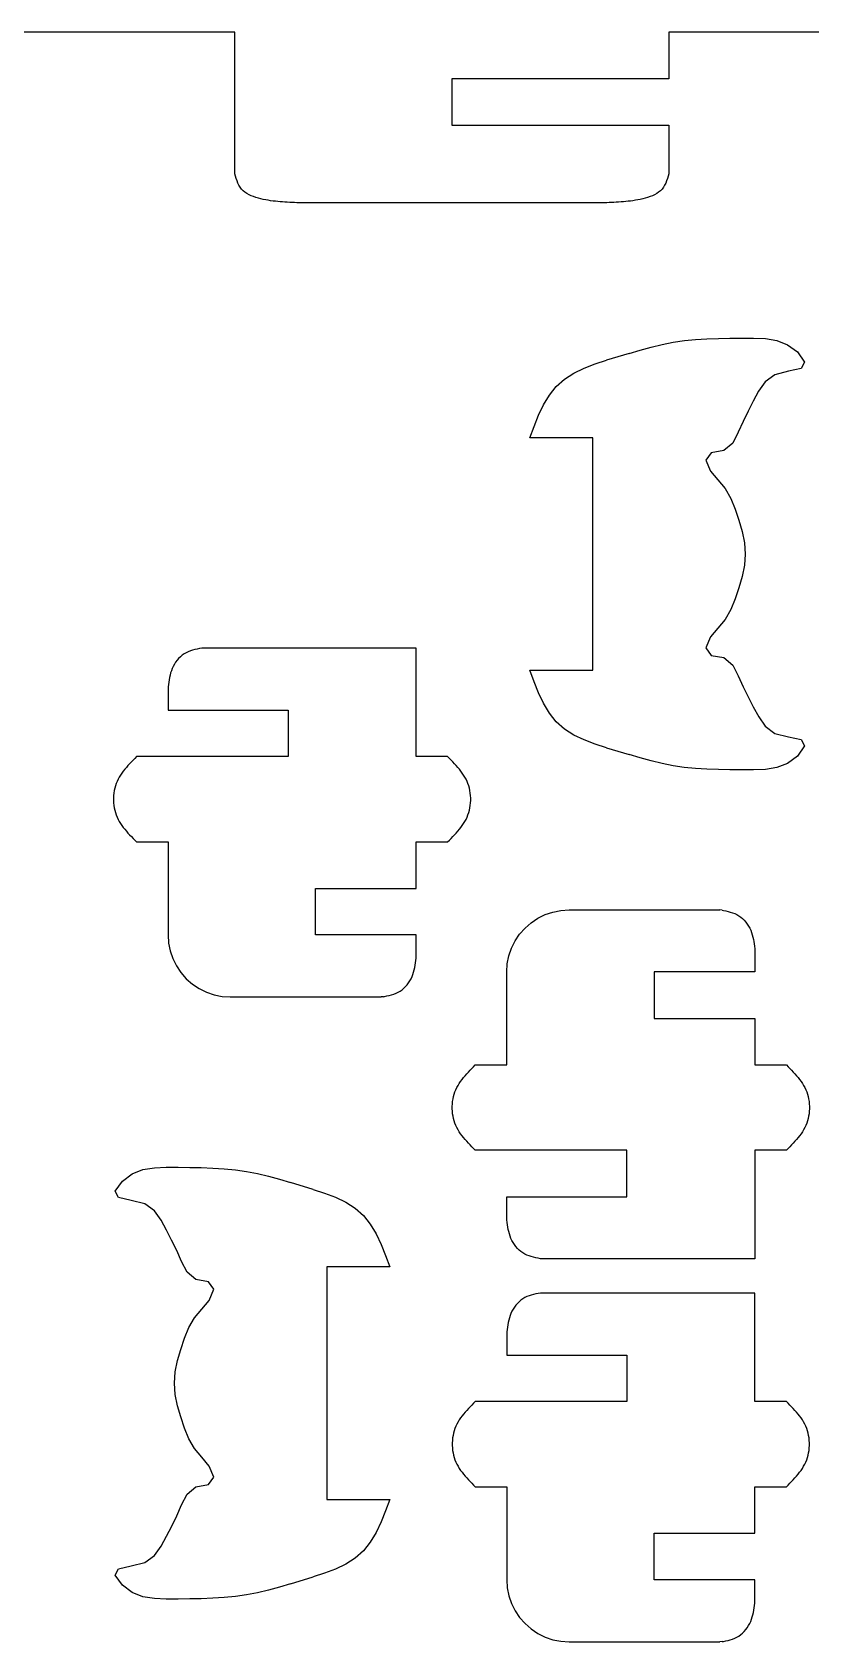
# Model space of a CAD drawing. Extents: x -3475 to 3475, y -2114 to 2114.
# Drawn here: x -2194 to -1711, y -1836 to -838 of the extents above; entities that cross this region are included whole.
import ezdxf

# ---------------------------------------------------------------- set-up
doc = ezdxf.new("R2010")
doc.units = 0
doc.header["$MEASUREMENT"] = 0
doc.layers.get('0').update_dxf_attribs({"linetype": 'CONTINUOUS'})

msp = doc.modelspace()

# ---------------------------------------------------------------- linework, layer by layer
for p, q in [((-2068.42, -837.77), (-2409.78, -837.77)), ((-2068.42, -925.53), (-2068.42, -837.77)), ((-1799.18, -837.77), (-1799.18, -866.62)), ((-1457.82, -837.77), (-1799.18, -837.77)), ((-1933.8, -866.62), (-1933.8, -895.47)), ((-1799.18, -866.62), (-1933.8, -866.62)), ((-1933.8, -895.47), (-1799.18, -895.47)), ((-1799.18, -895.47), (-1799.18, -925.53)), ((-2067.97, -927.03), (-2068.42, -925.53)), ((-2067.51, -928.51), (-2067.97, -927.03)), ((-1799.63, -927.03), (-1800.1, -928.51)), ((-1799.18, -925.53), (-1799.63, -927.03)), ((-2067, -929.95), (-2067.51, -928.51)), ((-2066.43, -931.35), (-2067, -929.95)), ((-2065.79, -932.68), (-2066.43, -931.35)), ((-2065.05, -933.92), (-2065.79, -932.68)), ((-2064.19, -935.07), (-2065.05, -933.92)), ((-2063.2, -936.1), (-2064.19, -935.07)), ((-2062.09, -937.02), (-2063.2, -936.1)), ((-2060.87, -937.84), (-2062.09, -937.02)), ((-2059.57, -938.57), (-2060.87, -937.84)), ((-1806.73, -937.84), (-1808.04, -938.57)), ((-1805.52, -937.02), (-1806.73, -937.84)), ((-1804.41, -936.1), (-1805.52, -937.02)), ((-1803.42, -935.07), (-1804.41, -936.1)), ((-1802.56, -933.92), (-1803.42, -935.07)), ((-1801.82, -932.68), (-1802.56, -933.92)), ((-1801.17, -931.35), (-1801.82, -932.68)), ((-1800.61, -929.95), (-1801.17, -931.35)), ((-1800.1, -928.51), (-1800.61, -929.95)), ((-2058.19, -939.21), (-2059.57, -938.57)), ((-2056.75, -939.78), (-2058.19, -939.21)), ((-2055.26, -940.28), (-2056.75, -939.78)), ((-2053.75, -940.72), (-2055.26, -940.28)), ((-2052.22, -941.11), (-2053.75, -940.72)), ((-2050.7, -941.46), (-2052.22, -941.11)), ((-2049.18, -941.77), (-2050.7, -941.46)), ((-2047.67, -942.04), (-2049.18, -941.77)), ((-2046.17, -942.28), (-2047.67, -942.04)), ((-2044.67, -942.49), (-2046.17, -942.28)), ((-2043.19, -942.67), (-2044.67, -942.49)), ((-2041.7, -942.83), (-2043.19, -942.67)), ((-2040.22, -942.97), (-2041.7, -942.83)), ((-2038.75, -943.09), (-2040.22, -942.97)), ((-2037.28, -943.19), (-2038.75, -943.09)), ((-2035.81, -943.27), (-2037.28, -943.19)), ((-2034.35, -943.35), (-2035.81, -943.27)), ((-2032.88, -943.42), (-2034.35, -943.35)), ((-2031.42, -943.48), (-2032.88, -943.42)), ((-2029.96, -943.54), (-2031.42, -943.48)), ((-1837.65, -943.54), (-2029.96, -943.54)), ((-1836.18, -943.48), (-1837.65, -943.54)), ((-1834.72, -943.42), (-1836.18, -943.48)), ((-1833.26, -943.35), (-1834.72, -943.42)), ((-1831.79, -943.27), (-1833.26, -943.35)), ((-1830.33, -943.19), (-1831.79, -943.27)), ((-1828.86, -943.09), (-1830.33, -943.19)), ((-1827.38, -942.97), (-1828.86, -943.09)), ((-1825.9, -942.83), (-1827.38, -942.97)), ((-1824.42, -942.67), (-1825.9, -942.83)), ((-1822.93, -942.49), (-1824.42, -942.67)), ((-1821.44, -942.28), (-1822.93, -942.49)), ((-1819.93, -942.04), (-1821.44, -942.28)), ((-1818.42, -941.77), (-1819.93, -942.04)), ((-1816.91, -941.46), (-1818.42, -941.77)), ((-1815.38, -941.11), (-1816.91, -941.46)), ((-1813.85, -940.72), (-1815.38, -941.11)), ((-1812.34, -940.28), (-1813.85, -940.72)), ((-1810.86, -939.78), (-1812.34, -940.28)), ((-1809.42, -939.21), (-1810.86, -939.78)), ((-1808.04, -938.57), (-1809.42, -939.21)), ((-1782.63, -1028.42), (-1775.59, -1028)), ((-1775.59, -1028), (-1768.48, -1027.77)), ((-1768.48, -1027.77), (-1761.29, -1027.65)), ((-1761.29, -1027.65), (-1754.01, -1027.58)), ((-1754.01, -1027.58), (-1746.65, -1027.52)), ((-1746.65, -1027.52), (-1739.34, -1027.83)), ((-1739.34, -1027.83), (-1732.26, -1029.01)), ((-1823.88, -1037.03), (-1837.89, -1041.3)), ((-1823.88, -1037.03), (-1817, -1034.99)), ((-1817, -1034.99), (-1810.17, -1033.11)), ((-1810.17, -1033.11), (-1803.34, -1031.45)), ((-1803.34, -1031.45), (-1796.49, -1030.09)), ((-1796.49, -1030.09), (-1789.59, -1029.09)), ((-1789.59, -1029.09), (-1782.63, -1028.42)), ((-1732.26, -1029.01), (-1725.58, -1031.6)), ((-1725.58, -1031.6), (-1719.49, -1036.12)), ((-1719.49, -1036.12), (-1714.97, -1042.39)), ((-1858.15, -1049.19), (-1851.74, -1046.14)), ((-1851.74, -1046.14), (-1844.92, -1043.57)), ((-1844.92, -1043.57), (-1837.89, -1041.3)), ((-1724.98, -1048.05), (-1733.46, -1050.24)), ((-1717.12, -1046.39), (-1724.98, -1048.05)), ((-1714.97, -1042.39), (-1717.12, -1046.39)), ((-1873.25, -1062.81), (-1869.01, -1057.44)), ((-1869.01, -1057.44), (-1863.97, -1052.9)), ((-1863.97, -1052.9), (-1858.15, -1049.19)), ((-1739.4, -1054.61), (-1743.5, -1060.41)), ((-1733.46, -1050.24), (-1739.4, -1054.61)), ((-1876.85, -1068.86), (-1873.25, -1062.81)), ((-1746.85, -1066.63), (-1750.08, -1072.82)), ((-1743.5, -1060.41), (-1746.85, -1066.63)), ((-1882.78, -1082.29), (-1879.98, -1075.4)), ((-1879.98, -1075.4), (-1876.85, -1068.86)), ((-1750.08, -1072.82), (-1753.21, -1079.18)), ((-1885.43, -1089.34), (-1882.78, -1082.29)), ((-1756.21, -1085.95), (-1759.62, -1092.63)), ((-1753.21, -1079.18), (-1756.21, -1085.95)), ((-1846.24, -1089.34), (-1885.43, -1089.34)), ((-1846.24, -1233.57), (-1846.24, -1089.34)), ((-1765.03, -1097.18), (-1772.94, -1098.61)), ((-1759.62, -1092.63), (-1765.03, -1097.18)), ((-1772.94, -1098.61), (-1776.25, -1103.22)), ((-1776.25, -1103.22), (-1773.43, -1110.07)), ((-1773.43, -1110.07), (-1768.81, -1115.46)), ((-1768.81, -1115.46), (-1764.26, -1120.84)), ((-1764.26, -1120.84), (-1760.75, -1126.96)), ((-1760.75, -1126.96), (-1758.01, -1133.62)), ((-1758.01, -1133.62), (-1755.73, -1140.52)), ((-1755.73, -1140.52), (-1753.75, -1147.48)), ((-1753.75, -1147.48), (-1752.33, -1154.46)), ((-1752.33, -1154.46), (-1751.79, -1161.46)), ((-1751.79, -1161.46), (-1752.33, -1168.45)), ((-1753.75, -1175.43), (-1755.73, -1182.39)), ((-1752.33, -1168.45), (-1753.75, -1175.43)), ((-1755.73, -1182.39), (-1758.01, -1189.29)), ((-1760.75, -1195.95), (-1764.26, -1202.07)), ((-1758.01, -1189.29), (-1760.75, -1195.95)), ((-1768.81, -1207.45), (-1773.43, -1212.84)), ((-1764.26, -1202.07), (-1768.81, -1207.45)), ((-1773.43, -1212.84), (-1776.25, -1219.69)), ((-2104.18, -1227.37), (-2105.08, -1228.57)), ((-2103.21, -1226.25), (-2104.18, -1227.37)), ((-2102.16, -1225.2), (-2103.21, -1226.25)), ((-2101.04, -1224.25), (-2102.16, -1225.2)), ((-2099.85, -1223.41), (-2101.04, -1224.25)), ((-2098.6, -1222.68), (-2099.85, -1223.41)), ((-2097.3, -1222.06), (-2098.6, -1222.68)), ((-2095.95, -1221.54), (-2097.3, -1222.06)), ((-2094.56, -1221.1), (-2095.95, -1221.54)), ((-2093.14, -1220.72), (-2094.56, -1221.1)), ((-2091.7, -1220.39), (-2093.14, -1220.72)), ((-2090.24, -1220.09), (-2091.7, -1220.39)), ((-2088.78, -1219.81), (-2090.24, -1220.09)), ((-1955.92, -1219.81), (-2088.78, -1219.81)), ((-1955.92, -1287.12), (-1955.92, -1219.81)), ((-1776.25, -1219.69), (-1772.94, -1224.3)), ((-1772.94, -1224.3), (-1765.03, -1225.73)), ((-1765.03, -1225.73), (-1759.62, -1230.28)), ((-2108.55, -1236.61), (-2108.87, -1238.04)), ((-2108.18, -1235.21), (-2108.55, -1236.61)), ((-2107.74, -1233.82), (-2108.18, -1235.21)), ((-2107.22, -1232.46), (-2107.74, -1233.82)), ((-2106.6, -1231.12), (-2107.22, -1232.46)), ((-2105.88, -1229.82), (-2106.6, -1231.12)), ((-2105.08, -1228.57), (-2105.88, -1229.82)), ((-1885.43, -1233.57), (-1846.24, -1233.57)), ((-1882.78, -1240.62), (-1885.43, -1233.57)), ((-1759.62, -1230.28), (-1756.21, -1236.96)), ((-1756.21, -1236.96), (-1753.21, -1243.73)), ((-2109.58, -1242.38), (-2109.77, -1243.84)), ((-2109.77, -1243.84), (-2109.77, -1258.27)), ((-2109.37, -1240.93), (-2109.58, -1242.38)), ((-2109.14, -1239.48), (-2109.37, -1240.93)), ((-2108.87, -1238.04), (-2109.14, -1239.48)), ((-1879.98, -1247.5), (-1882.78, -1240.62)), ((-1876.86, -1254.05), (-1879.98, -1247.5)), ((-1753.21, -1243.73), (-1750.08, -1250.09)), ((-1873.25, -1260.09), (-1876.86, -1254.05)), ((-1750.08, -1250.09), (-1746.85, -1256.28)), ((-1746.85, -1256.28), (-1743.49, -1262.5)), ((-2109.77, -1258.27), (-2035.25, -1258.27)), ((-2035.25, -1258.27), (-2035.25, -1287.12)), ((-1869.01, -1265.47), (-1873.25, -1260.09)), ((-1863.97, -1270.01), (-1869.01, -1265.47)), ((-1743.49, -1262.5), (-1739.4, -1268.3)), ((-1858.15, -1273.72), (-1863.97, -1270.01)), ((-1851.74, -1276.77), (-1858.15, -1273.72)), ((-1844.92, -1279.34), (-1851.74, -1276.77)), ((-1739.4, -1268.3), (-1733.46, -1272.67)), ((-1733.46, -1272.67), (-1724.98, -1274.86)), ((-1724.98, -1274.86), (-1717.12, -1276.52)), ((-1717.12, -1276.52), (-1714.97, -1280.52)), ((-2129.31, -1287.12), (-2130.4, -1288.21)), ((-2035.25, -1287.12), (-2129.31, -1287.12)), ((-1936.38, -1287.12), (-1955.92, -1287.12)), ((-1935.3, -1288.21), (-1936.38, -1287.12)), ((-1837.89, -1281.61), (-1844.92, -1279.34)), ((-1837.89, -1281.61), (-1823.88, -1285.88)), ((-1817, -1287.92), (-1823.88, -1285.88)), ((-1810.17, -1289.8), (-1817, -1287.92)), ((-1719.49, -1286.79), (-1725.58, -1291.31)), ((-1714.97, -1280.52), (-1719.49, -1286.79)), ((-2138.41, -1297.31), (-2139.24, -1298.54)), ((-2137.53, -1296.1), (-2138.41, -1297.31)), ((-2136.61, -1294.92), (-2137.53, -1296.1)), ((-2135.64, -1293.77), (-2136.61, -1294.92)), ((-2134.64, -1292.63), (-2135.64, -1293.77)), ((-2133.61, -1291.51), (-2134.64, -1292.63)), ((-2132.55, -1290.4), (-2133.61, -1291.51)), ((-2131.48, -1289.3), (-2132.55, -1290.4)), ((-2130.4, -1288.21), (-2131.48, -1289.3)), ((-1934.21, -1289.3), (-1935.3, -1288.21)), ((-1933.14, -1290.4), (-1934.21, -1289.3)), ((-1932.09, -1291.51), (-1933.14, -1290.4)), ((-1931.06, -1292.63), (-1932.09, -1291.51)), ((-1930.06, -1293.77), (-1931.06, -1292.63)), ((-1929.09, -1294.92), (-1930.06, -1293.77)), ((-1928.16, -1296.1), (-1929.09, -1294.92)), ((-1927.28, -1297.31), (-1928.16, -1296.1)), ((-1926.45, -1298.54), (-1927.28, -1297.31)), ((-1803.34, -1291.45), (-1810.17, -1289.8)), ((-1796.5, -1292.81), (-1803.34, -1291.45)), ((-1789.6, -1293.82), (-1796.5, -1292.81)), ((-1782.63, -1294.49), (-1789.6, -1293.82)), ((-1775.6, -1294.91), (-1782.63, -1294.49)), ((-1768.48, -1295.14), (-1775.6, -1294.91)), ((-1761.29, -1295.25), (-1768.48, -1295.14)), ((-1754.01, -1295.33), (-1761.29, -1295.25)), ((-1746.65, -1295.39), (-1754.01, -1295.33)), ((-1739.34, -1295.08), (-1746.65, -1295.39)), ((-1732.26, -1293.9), (-1739.34, -1295.08)), ((-1725.58, -1291.31), (-1732.26, -1293.9)), ((-2142.8, -1306.71), (-2143.12, -1308.2)), ((-2142.4, -1305.25), (-2142.8, -1306.71)), ((-2141.92, -1303.83), (-2142.4, -1305.25)), ((-2141.35, -1302.45), (-2141.92, -1303.83)), ((-2140.72, -1301.11), (-2141.35, -1302.45)), ((-2140.01, -1299.81), (-2140.72, -1301.11)), ((-2139.24, -1298.54), (-2140.01, -1299.81)), ((-1925.68, -1299.81), (-1926.45, -1298.54)), ((-1924.98, -1301.11), (-1925.68, -1299.81)), ((-1924.34, -1302.45), (-1924.98, -1301.11)), ((-1923.78, -1303.83), (-1924.34, -1302.45)), ((-1923.3, -1305.25), (-1923.78, -1303.83)), ((-1922.89, -1306.71), (-1923.3, -1305.25)), ((-1922.57, -1308.2), (-1922.89, -1306.71)), ((-2143.52, -1311.25), (-2143.61, -1312.79)), ((-2143.61, -1312.79), (-2143.61, -1314.33)), ((-2143.61, -1314.33), (-2143.52, -1315.87)), ((-2143.36, -1309.71), (-2143.52, -1311.25)), ((-2143.52, -1315.87), (-2143.36, -1317.4)), ((-2143.12, -1308.2), (-2143.36, -1309.71)), ((-2143.36, -1317.4), (-2143.12, -1318.92)), ((-1922.33, -1309.71), (-1922.57, -1308.2)), ((-1922.57, -1318.92), (-1922.33, -1317.4)), ((-1922.17, -1311.25), (-1922.33, -1309.71)), ((-1922.33, -1317.4), (-1922.17, -1315.87)), ((-1922.09, -1312.79), (-1922.17, -1311.25)), ((-1922.17, -1315.87), (-1922.09, -1314.33)), ((-1922.09, -1314.33), (-1922.09, -1312.79)), ((-2143.12, -1318.92), (-2142.8, -1320.41)), ((-2142.8, -1320.41), (-2142.4, -1321.87)), ((-2142.4, -1321.87), (-2141.92, -1323.29)), ((-2141.92, -1323.29), (-2141.36, -1324.67)), ((-2141.36, -1324.67), (-2140.72, -1326.01)), ((-2140.72, -1326.01), (-2140.01, -1327.31)), ((-2140.01, -1327.31), (-2139.24, -1328.58)), ((-1926.45, -1328.58), (-1925.68, -1327.31)), ((-1925.68, -1327.31), (-1924.98, -1326.01)), ((-1924.98, -1326.01), (-1924.34, -1324.67)), ((-1924.34, -1324.67), (-1923.78, -1323.29)), ((-1923.78, -1323.29), (-1923.3, -1321.87)), ((-1923.3, -1321.87), (-1922.89, -1320.41)), ((-1922.89, -1320.41), (-1922.57, -1318.92)), ((-2139.24, -1328.58), (-2138.41, -1329.81)), ((-2138.41, -1329.81), (-2137.53, -1331.02)), ((-2137.53, -1331.02), (-2136.61, -1332.19)), ((-2136.61, -1332.19), (-2135.64, -1333.35)), ((-2135.64, -1333.35), (-2134.64, -1334.49)), ((-2134.64, -1334.49), (-2133.61, -1335.61)), ((-2133.61, -1335.61), (-2132.55, -1336.72)), ((-2132.55, -1336.72), (-2131.48, -1337.82)), ((-2131.48, -1337.82), (-2130.4, -1338.91)), ((-1935.3, -1338.91), (-1934.21, -1337.82)), ((-1934.21, -1337.82), (-1933.14, -1336.72)), ((-1933.14, -1336.72), (-1932.09, -1335.61)), ((-1932.09, -1335.61), (-1931.06, -1334.49)), ((-1931.06, -1334.49), (-1930.06, -1333.35)), ((-1930.06, -1333.35), (-1929.09, -1332.19)), ((-1929.09, -1332.19), (-1928.16, -1331.02)), ((-1928.16, -1331.02), (-1927.28, -1329.81)), ((-1927.28, -1329.81), (-1926.45, -1328.58)), ((-2130.4, -1338.91), (-2129.31, -1340)), ((-2129.31, -1340), (-2109.77, -1340)), ((-2109.77, -1340), (-2109.77, -1397.7)), ((-1955.92, -1368.85), (-1955.92, -1340)), ((-1955.92, -1340), (-1936.38, -1340)), ((-1936.38, -1340), (-1935.3, -1338.91)), ((-2018.43, -1397.7), (-2018.43, -1368.85)), ((-2018.43, -1368.85), (-1955.92, -1368.85)), ((-1884.61, -1390.15), (-1880.41, -1387.35)), ((-1880.41, -1387.35), (-1875.88, -1385.13)), ((-1875.88, -1385.13), (-1871.1, -1383.51)), ((-1871.1, -1383.51), (-1866.14, -1382.53)), ((-1866.14, -1382.53), (-1861.1, -1382.2)), ((-1861.1, -1382.2), (-1767.6, -1382.2)), ((-1766.12, -1382.34), (-1767.6, -1382.2)), ((-1766.12, -1382.34), (-1765.39, -1382.48)), ((-1765.39, -1382.48), (-1763.94, -1382.78)), ((-1763.94, -1382.78), (-1762.49, -1383.11)), ((-1762.49, -1383.11), (-1761.07, -1383.49)), ((-1761.07, -1383.49), (-1759.69, -1383.93)), ((-1759.69, -1383.93), (-1758.34, -1384.46)), ((-1758.34, -1384.46), (-1757.04, -1385.07)), ((-1757.04, -1385.07), (-1755.79, -1385.8)), ((-1755.79, -1385.8), (-1754.6, -1386.65)), ((-1754.6, -1386.65), (-1753.48, -1387.6)), ((-1753.48, -1387.6), (-1752.42, -1388.64)), ((-2109.77, -1397.7), (-2109.44, -1402.72)), ((-1955.92, -1397.7), (-2018.43, -1397.7)), ((-1955.92, -1412.12), (-1955.92, -1397.7)), ((-1894.54, -1401.43), (-1891.73, -1397.25)), ((-1891.73, -1397.25), (-1888.4, -1393.47)), ((-1888.4, -1393.47), (-1884.61, -1390.15)), ((-1752.42, -1388.64), (-1751.45, -1389.77)), ((-1751.45, -1389.77), (-1750.56, -1390.96)), ((-1750.56, -1390.96), (-1749.75, -1392.22)), ((-1749.75, -1392.22), (-1749.04, -1393.52)), ((-1749.04, -1393.52), (-1748.42, -1394.85)), ((-1748.42, -1394.85), (-1747.89, -1396.21)), ((-1747.89, -1396.21), (-1747.45, -1397.6)), ((-1747.45, -1397.6), (-1747.08, -1399.01)), ((-2109.44, -1402.72), (-2108.46, -1407.65)), ((-2108.46, -1407.65), (-2106.84, -1412.42)), ((-1898.4, -1410.71), (-1896.77, -1405.94)), ((-1896.77, -1405.94), (-1894.54, -1401.43)), ((-1747.08, -1399.01), (-1746.77, -1400.44)), ((-1746.77, -1400.44), (-1746.5, -1401.87)), ((-1746.5, -1401.87), (-1746.27, -1403.32)), ((-1746.27, -1403.32), (-1746.06, -1404.78)), ((-1746.06, -1404.78), (-1745.86, -1406.24)), ((-1745.86, -1406.24), (-1745.86, -1420.66)), ((-2106.84, -1412.42), (-2104.6, -1416.93)), ((-2104.6, -1416.93), (-2101.8, -1421.11)), ((-1956.83, -1417.93), (-1956.56, -1416.49)), ((-1956.56, -1416.49), (-1956.33, -1415.04)), ((-1956.33, -1415.04), (-1956.12, -1413.58)), ((-1956.12, -1413.58), (-1955.92, -1412.12)), ((-1899.71, -1420.66), (-1899.38, -1415.64)), ((-1899.38, -1415.64), (-1898.4, -1410.71)), ((-2101.8, -1421.11), (-2098.47, -1424.89)), ((-2098.47, -1424.89), (-2094.67, -1428.21)), ((-1961.51, -1428.59), (-1960.62, -1427.4)), ((-1960.62, -1427.4), (-1959.81, -1426.14)), ((-1959.81, -1426.14), (-1959.1, -1424.84)), ((-1959.1, -1424.84), (-1958.48, -1423.51)), ((-1958.48, -1423.51), (-1957.96, -1422.15)), ((-1957.96, -1422.15), (-1957.51, -1420.76)), ((-1957.51, -1420.76), (-1957.14, -1419.35)), ((-1957.14, -1419.35), (-1956.83, -1417.93)), ((-1899.71, -1478.36), (-1899.71, -1420.66)), ((-1808.36, -1420.66), (-1808.36, -1449.51)), ((-1745.86, -1420.66), (-1808.36, -1420.66)), ((-2094.67, -1428.21), (-2090.47, -1431.01)), ((-2090.47, -1431.01), (-2085.94, -1433.23)), ((-2085.94, -1433.23), (-2081.16, -1434.85)), ((-2081.16, -1434.85), (-2076.21, -1435.83)), ((-2076.21, -1435.83), (-2071.17, -1436.16)), ((-2071.17, -1436.16), (-1977.66, -1436.16)), ((-1976.19, -1436.02), (-1977.66, -1436.16)), ((-1976.19, -1436.02), (-1975.45, -1435.88)), ((-1975.45, -1435.88), (-1974, -1435.58)), ((-1974, -1435.58), (-1972.55, -1435.25)), ((-1972.55, -1435.25), (-1971.14, -1434.87)), ((-1971.14, -1434.87), (-1969.75, -1434.43)), ((-1969.75, -1434.43), (-1968.4, -1433.9)), ((-1968.4, -1433.9), (-1967.1, -1433.29)), ((-1967.1, -1433.29), (-1965.85, -1432.56)), ((-1965.85, -1432.56), (-1964.66, -1431.71)), ((-1964.66, -1431.71), (-1963.54, -1430.76)), ((-1963.54, -1430.76), (-1962.49, -1429.72)), ((-1962.49, -1429.72), (-1961.51, -1428.59)), ((-1808.36, -1449.51), (-1745.86, -1449.51)), ((-1745.86, -1449.51), (-1745.86, -1478.36)), ((-1928.35, -1488.55), (-1927.47, -1487.34)), ((-1927.47, -1487.34), (-1926.55, -1486.17)), ((-1926.55, -1486.17), (-1925.58, -1485.01)), ((-1925.58, -1485.01), (-1924.58, -1483.87)), ((-1924.58, -1483.87), (-1923.55, -1482.75)), ((-1923.55, -1482.75), (-1922.49, -1481.64)), ((-1922.49, -1481.64), (-1921.42, -1480.54)), ((-1921.42, -1480.54), (-1920.34, -1479.45)), ((-1920.34, -1479.45), (-1919.25, -1478.36)), ((-1919.25, -1478.36), (-1899.71, -1478.36)), ((-1745.86, -1478.36), (-1726.32, -1478.36)), ((-1726.32, -1478.36), (-1725.23, -1479.45)), ((-1725.23, -1479.45), (-1724.15, -1480.54)), ((-1724.15, -1480.54), (-1723.08, -1481.64)), ((-1723.08, -1481.64), (-1722.03, -1482.75)), ((-1722.03, -1482.75), (-1721, -1483.87)), ((-1721, -1483.87), (-1719.99, -1485.01)), ((-1719.99, -1485.01), (-1719.03, -1486.17)), ((-1719.03, -1486.17), (-1718.1, -1487.34)), ((-1718.1, -1487.34), (-1717.22, -1488.55)), ((-1932.74, -1497.95), (-1932.34, -1496.49)), ((-1932.34, -1496.49), (-1931.86, -1495.07)), ((-1931.86, -1495.07), (-1931.29, -1493.69)), ((-1931.29, -1493.69), (-1930.66, -1492.35)), ((-1930.66, -1492.35), (-1929.95, -1491.05)), ((-1929.95, -1491.05), (-1929.18, -1489.78)), ((-1929.18, -1489.78), (-1928.35, -1488.55)), ((-1717.22, -1488.55), (-1716.39, -1489.78)), ((-1716.39, -1489.78), (-1715.62, -1491.05)), ((-1715.62, -1491.05), (-1714.92, -1492.35)), ((-1714.92, -1492.35), (-1714.28, -1493.69)), ((-1714.28, -1493.69), (-1713.72, -1495.07)), ((-1713.72, -1495.07), (-1713.23, -1496.49)), ((-1713.23, -1496.49), (-1712.83, -1497.95)), ((-1933.54, -1504.03), (-1933.46, -1502.49)), ((-1933.54, -1505.57), (-1933.54, -1504.03)), ((-1933.46, -1507.11), (-1933.54, -1505.57)), ((-1933.46, -1502.49), (-1933.3, -1500.96)), ((-1933.3, -1508.65), (-1933.46, -1507.11)), ((-1933.3, -1500.96), (-1933.06, -1499.44)), ((-1933.06, -1499.44), (-1932.74, -1497.95)), ((-1712.83, -1497.95), (-1712.51, -1499.44)), ((-1712.51, -1499.44), (-1712.27, -1500.96)), ((-1712.27, -1500.96), (-1712.11, -1502.49)), ((-1712.11, -1507.11), (-1712.27, -1508.65)), ((-1712.11, -1502.49), (-1712.03, -1504.03)), ((-1712.03, -1505.57), (-1712.11, -1507.11)), ((-1712.03, -1504.03), (-1712.03, -1505.57)), ((-1933.06, -1510.16), (-1933.3, -1508.65)), ((-1932.74, -1511.65), (-1933.06, -1510.16)), ((-1932.34, -1513.11), (-1932.74, -1511.65)), ((-1931.86, -1514.53), (-1932.34, -1513.11)), ((-1931.29, -1515.91), (-1931.86, -1514.53)), ((-1930.66, -1517.25), (-1931.29, -1515.91)), ((-1929.95, -1518.55), (-1930.66, -1517.25)), ((-1714.92, -1517.25), (-1715.62, -1518.55)), ((-1714.28, -1515.91), (-1714.92, -1517.25)), ((-1713.72, -1514.53), (-1714.28, -1515.91)), ((-1713.23, -1513.11), (-1713.72, -1514.53)), ((-1712.83, -1511.65), (-1713.23, -1513.11)), ((-1712.51, -1510.16), (-1712.83, -1511.65)), ((-1712.27, -1508.65), (-1712.51, -1510.16)), ((-1929.18, -1519.82), (-1929.95, -1518.55)), ((-1928.35, -1521.05), (-1929.18, -1519.82)), ((-1927.47, -1522.26), (-1928.35, -1521.05)), ((-1926.54, -1523.44), (-1927.47, -1522.26)), ((-1925.58, -1524.59), (-1926.54, -1523.44)), ((-1924.58, -1525.73), (-1925.58, -1524.59)), ((-1923.55, -1526.85), (-1924.58, -1525.73)), ((-1922.49, -1527.96), (-1923.55, -1526.85)), ((-1722.03, -1526.85), (-1723.08, -1527.96)), ((-1721, -1525.73), (-1722.03, -1526.85)), ((-1719.99, -1524.59), (-1721, -1525.73)), ((-1719.03, -1523.44), (-1719.99, -1524.59)), ((-1718.1, -1522.26), (-1719.03, -1523.44)), ((-1717.22, -1521.05), (-1718.1, -1522.26)), ((-1716.39, -1519.82), (-1717.22, -1521.05)), ((-1715.62, -1518.55), (-1716.39, -1519.82)), ((-1921.42, -1529.06), (-1922.49, -1527.96)), ((-1920.34, -1530.15), (-1921.42, -1529.06)), ((-1919.25, -1531.24), (-1920.34, -1530.15)), ((-1825.19, -1531.24), (-1919.25, -1531.24)), ((-1825.19, -1560.09), (-1825.19, -1531.24)), ((-1745.86, -1531.24), (-1745.86, -1598.55)), ((-1726.32, -1531.24), (-1745.86, -1531.24)), ((-1725.23, -1530.15), (-1726.32, -1531.24)), ((-1724.15, -1529.06), (-1725.23, -1530.15)), ((-1723.08, -1527.96), (-1724.15, -1529.06)), ((-2138.13, -1550.41), (-2132.04, -1545.89)), ((-2132.04, -1545.89), (-2125.36, -1543.3)), ((-2125.36, -1543.3), (-2118.28, -1542.11)), ((-2118.28, -1542.11), (-2110.97, -1541.81)), ((-2110.97, -1541.81), (-2103.61, -1541.86)), ((-2103.61, -1541.86), (-2096.33, -1541.94)), ((-2096.33, -1541.94), (-2089.14, -1542.05)), ((-2089.14, -1542.05), (-2082.03, -1542.28)), ((-2082.03, -1542.28), (-2074.99, -1542.7)), ((-2074.99, -1542.7), (-2068.02, -1543.37)), ((-2068.02, -1543.37), (-2061.13, -1544.38)), ((-2061.13, -1544.38), (-2054.28, -1545.74)), ((-2054.28, -1545.74), (-2047.45, -1547.39)), ((-2047.45, -1547.39), (-2040.62, -1549.28)), ((-2142.65, -1556.68), (-2138.13, -1550.41)), ((-2140.5, -1560.67), (-2142.65, -1556.68)), ((-2040.62, -1549.28), (-2033.74, -1551.31)), ((-2019.73, -1555.59), (-2033.74, -1551.31)), ((-2019.73, -1555.59), (-2012.7, -1557.86)), ((-2132.64, -1562.34), (-2140.5, -1560.67)), ((-2124.16, -1564.53), (-2132.64, -1562.34)), ((-2118.22, -1568.89), (-2124.16, -1564.53)), ((-2012.7, -1557.86), (-2005.88, -1560.43)), ((-2005.88, -1560.43), (-1999.47, -1563.48)), ((-1999.47, -1563.48), (-1993.65, -1567.18)), ((-1993.65, -1567.18), (-1988.61, -1571.73)), ((-1899.71, -1560.09), (-1825.19, -1560.09)), ((-1899.71, -1574.52), (-1899.71, -1560.09)), ((-2114.13, -1574.69), (-2118.22, -1568.89)), ((-2110.77, -1580.91), (-2114.13, -1574.69)), ((-1988.61, -1571.73), (-1984.37, -1577.1)), ((-1984.37, -1577.1), (-1980.77, -1583.14)), ((-1899.52, -1575.98), (-1899.71, -1574.52)), ((-1899.31, -1577.43), (-1899.52, -1575.98)), ((-1899.07, -1578.88), (-1899.31, -1577.43)), ((-2107.54, -1587.1), (-2110.77, -1580.91)), ((-2104.41, -1593.46), (-2107.54, -1587.1)), ((-1980.77, -1583.14), (-1977.64, -1589.69)), ((-1898.81, -1580.32), (-1899.07, -1578.88)), ((-1898.49, -1581.75), (-1898.81, -1580.32)), ((-1898.12, -1583.15), (-1898.49, -1581.75)), ((-1897.68, -1584.54), (-1898.12, -1583.15)), ((-1897.15, -1585.9), (-1897.68, -1584.54)), ((-1896.54, -1587.24), (-1897.15, -1585.9)), ((-1895.82, -1588.54), (-1896.54, -1587.24)), ((-2101.4, -1600.23), (-2104.41, -1593.46)), ((-1977.64, -1589.69), (-1974.84, -1596.57)), ((-1974.84, -1596.57), (-1972.19, -1603.62)), ((-1895.02, -1589.79), (-1895.82, -1588.54)), ((-1894.12, -1590.99), (-1895.02, -1589.79)), ((-1893.15, -1592.11), (-1894.12, -1590.99)), ((-1892.1, -1593.16), (-1893.15, -1592.11)), ((-1890.97, -1594.11), (-1892.1, -1593.16)), ((-1889.79, -1594.95), (-1890.97, -1594.11)), ((-1888.54, -1595.68), (-1889.79, -1594.95)), ((-1887.23, -1596.3), (-1888.54, -1595.68)), ((-1885.89, -1596.82), (-1887.23, -1596.3)), ((-1884.5, -1597.27), (-1885.89, -1596.82)), ((-1883.08, -1597.64), (-1884.5, -1597.27)), ((-2098, -1606.91), (-2101.4, -1600.23)), ((-2092.59, -1611.46), (-2098, -1606.91)), ((-2011.38, -1603.62), (-2011.38, -1747.86)), ((-1972.19, -1603.62), (-2011.38, -1603.62)), ((-1881.64, -1597.97), (-1883.08, -1597.64)), ((-1880.18, -1598.27), (-1881.64, -1597.97)), ((-1878.72, -1598.55), (-1880.18, -1598.27)), ((-1745.86, -1598.55), (-1878.72, -1598.55)), ((-2084.68, -1612.89), (-2092.59, -1611.46)), ((-2081.37, -1617.51), (-2084.68, -1612.89)), ((-2088.81, -1629.75), (-2084.19, -1624.36)), ((-2084.19, -1624.36), (-2081.37, -1617.51)), ((-1894.12, -1627.37), (-1895.02, -1628.57)), ((-1893.15, -1626.25), (-1894.12, -1627.37)), ((-1892.1, -1625.21), (-1893.15, -1626.25)), ((-1890.97, -1624.25), (-1892.1, -1625.21)), ((-1889.79, -1623.41), (-1890.97, -1624.25)), ((-1888.54, -1622.68), (-1889.79, -1623.41)), ((-1887.23, -1622.06), (-1888.54, -1622.68)), ((-1885.89, -1621.54), (-1887.23, -1622.06)), ((-1884.5, -1621.1), (-1885.89, -1621.54)), ((-1883.08, -1620.72), (-1884.5, -1621.1)), ((-1881.64, -1620.39), (-1883.08, -1620.72)), ((-1880.18, -1620.09), (-1881.64, -1620.39)), ((-1878.72, -1619.81), (-1880.18, -1620.09)), ((-1745.86, -1619.81), (-1878.72, -1619.81)), ((-1745.86, -1687.12), (-1745.86, -1619.81)), ((-2096.87, -1641.25), (-2093.36, -1635.13)), ((-2093.36, -1635.13), (-2088.81, -1629.75)), ((-1898.49, -1636.62), (-1898.81, -1638.04)), ((-1898.12, -1635.21), (-1898.49, -1636.62)), ((-1897.68, -1633.82), (-1898.12, -1635.21)), ((-1897.15, -1632.46), (-1897.68, -1633.82)), ((-1896.54, -1631.12), (-1897.15, -1632.46)), ((-1895.82, -1629.82), (-1896.54, -1631.12)), ((-1895.02, -1628.57), (-1895.82, -1629.82)), ((-2099.61, -1647.9), (-2096.87, -1641.25)), ((-1899.52, -1642.39), (-1899.71, -1643.85)), ((-1899.71, -1643.85), (-1899.71, -1658.27)), ((-1899.31, -1640.93), (-1899.52, -1642.39)), ((-1899.07, -1639.48), (-1899.31, -1640.93)), ((-1898.81, -1638.04), (-1899.07, -1639.48)), ((-2103.88, -1661.77), (-2101.89, -1654.81)), ((-2101.89, -1654.81), (-2099.61, -1647.9)), ((-2105.29, -1668.75), (-2103.88, -1661.77)), ((-1899.71, -1658.27), (-1825.19, -1658.27)), ((-1825.19, -1658.27), (-1825.19, -1687.12)), ((-2105.83, -1675.74), (-2105.29, -1668.75)), ((-2105.29, -1682.73), (-2105.83, -1675.74)), ((-2103.87, -1689.71), (-2105.29, -1682.73)), ((-1919.25, -1687.12), (-1920.34, -1688.21)), ((-1825.19, -1687.12), (-1919.25, -1687.12)), ((-1726.32, -1687.12), (-1745.86, -1687.12)), ((-1725.23, -1688.21), (-1726.32, -1687.12)), ((-2101.89, -1696.67), (-2103.87, -1689.71)), ((-2099.61, -1703.58), (-2101.89, -1696.67)), ((-1927.47, -1696.1), (-1928.35, -1697.31)), ((-1926.54, -1694.93), (-1927.47, -1696.1)), ((-1925.58, -1693.77), (-1926.54, -1694.93)), ((-1924.58, -1692.63), (-1925.58, -1693.77)), ((-1923.55, -1691.51), (-1924.58, -1692.63)), ((-1922.49, -1690.4), (-1923.55, -1691.51)), ((-1921.42, -1689.3), (-1922.49, -1690.4)), ((-1920.34, -1688.21), (-1921.42, -1689.3)), ((-1724.15, -1689.3), (-1725.23, -1688.21)), ((-1723.08, -1690.4), (-1724.15, -1689.3)), ((-1722.03, -1691.51), (-1723.08, -1690.4)), ((-1721, -1692.63), (-1722.03, -1691.51)), ((-1719.99, -1693.77), (-1721, -1692.63)), ((-1719.03, -1694.93), (-1719.99, -1693.77)), ((-1718.1, -1696.1), (-1719.03, -1694.93)), ((-1717.22, -1697.31), (-1718.1, -1696.1)), ((-2096.87, -1710.23), (-2099.61, -1703.58)), ((-1932.74, -1706.71), (-1933.06, -1708.2)), ((-1932.34, -1705.25), (-1932.74, -1706.71)), ((-1931.86, -1703.83), (-1932.34, -1705.25)), ((-1931.29, -1702.45), (-1931.86, -1703.83)), ((-1930.66, -1701.11), (-1931.29, -1702.45)), ((-1929.95, -1699.81), (-1930.66, -1701.11)), ((-1929.18, -1698.54), (-1929.95, -1699.81)), ((-1928.35, -1697.31), (-1929.18, -1698.54)), ((-1716.39, -1698.54), (-1717.22, -1697.31)), ((-1715.62, -1699.81), (-1716.39, -1698.54)), ((-1714.92, -1701.11), (-1715.62, -1699.81)), ((-1714.28, -1702.45), (-1714.92, -1701.11)), ((-1713.72, -1703.83), (-1714.28, -1702.45)), ((-1713.23, -1705.25), (-1713.72, -1703.83)), ((-1712.83, -1706.71), (-1713.23, -1705.25)), ((-1712.51, -1708.2), (-1712.83, -1706.71)), ((-2093.35, -1716.35), (-2096.87, -1710.23)), ((-2088.81, -1721.73), (-2093.35, -1716.35)), ((-1933.46, -1711.25), (-1933.54, -1712.79)), ((-1933.54, -1712.79), (-1933.54, -1714.33)), ((-1933.54, -1714.33), (-1933.46, -1715.87)), ((-1933.3, -1709.72), (-1933.46, -1711.25)), ((-1933.46, -1715.87), (-1933.3, -1717.41)), ((-1933.06, -1708.2), (-1933.3, -1709.72)), ((-1712.27, -1709.72), (-1712.51, -1708.2)), ((-1712.11, -1711.25), (-1712.27, -1709.72)), ((-1712.27, -1717.41), (-1712.11, -1715.87)), ((-1712.03, -1712.79), (-1712.11, -1711.25)), ((-1712.11, -1715.87), (-1712.03, -1714.33)), ((-1712.03, -1714.33), (-1712.03, -1712.79)), ((-2084.19, -1727.12), (-2088.81, -1721.73)), ((-2081.37, -1733.97), (-2084.19, -1727.12)), ((-1933.3, -1717.41), (-1933.06, -1718.92)), ((-1933.06, -1718.92), (-1932.74, -1720.41)), ((-1932.74, -1720.41), (-1932.34, -1721.87)), ((-1932.34, -1721.87), (-1931.86, -1723.29)), ((-1931.86, -1723.29), (-1931.29, -1724.67)), ((-1931.29, -1724.67), (-1930.66, -1726.01)), ((-1930.66, -1726.01), (-1929.95, -1727.31)), ((-1715.62, -1727.31), (-1714.92, -1726.01)), ((-1714.92, -1726.01), (-1714.28, -1724.67)), ((-1714.28, -1724.67), (-1713.72, -1723.29)), ((-1713.72, -1723.29), (-1713.23, -1721.87)), ((-1713.23, -1721.87), (-1712.83, -1720.41)), ((-1712.83, -1720.41), (-1712.51, -1718.92)), ((-1712.51, -1718.92), (-1712.27, -1717.41)), ((-2084.68, -1738.58), (-2081.37, -1733.97)), ((-1929.95, -1727.31), (-1929.18, -1728.58)), ((-1929.18, -1728.58), (-1928.35, -1729.81)), ((-1928.35, -1729.81), (-1927.47, -1731.02)), ((-1927.47, -1731.02), (-1926.55, -1732.2)), ((-1926.55, -1732.2), (-1925.58, -1733.35)), ((-1925.58, -1733.35), (-1924.58, -1734.49)), ((-1924.58, -1734.49), (-1923.55, -1735.61)), ((-1923.55, -1735.61), (-1922.49, -1736.72)), ((-1922.49, -1736.72), (-1921.42, -1737.82)), ((-1724.15, -1737.82), (-1723.08, -1736.72)), ((-1723.08, -1736.72), (-1722.03, -1735.61)), ((-1722.03, -1735.61), (-1721, -1734.49)), ((-1721, -1734.49), (-1719.99, -1733.35)), ((-1719.99, -1733.35), (-1719.03, -1732.2)), ((-1719.03, -1732.2), (-1718.1, -1731.02)), ((-1718.1, -1731.02), (-1717.22, -1729.81)), ((-1717.22, -1729.81), (-1716.39, -1728.58)), ((-1716.39, -1728.58), (-1715.62, -1727.31)), ((-2101.4, -1751.25), (-2098, -1744.57)), ((-2098, -1744.57), (-2092.59, -1740.02)), ((-2092.59, -1740.02), (-2084.68, -1738.58)), ((-1921.42, -1737.82), (-1920.34, -1738.91)), ((-1920.34, -1738.91), (-1919.25, -1740)), ((-1919.25, -1740), (-1899.71, -1740)), ((-1899.71, -1740), (-1899.71, -1797.7)), ((-1745.86, -1768.85), (-1745.86, -1740)), ((-1745.86, -1740), (-1726.32, -1740)), ((-1726.32, -1740), (-1725.23, -1738.91)), ((-1725.23, -1738.91), (-1724.15, -1737.82)), ((-2104.41, -1758.02), (-2101.4, -1751.25)), ((-2011.38, -1747.86), (-1972.19, -1747.86)), ((-1974.84, -1754.91), (-1977.64, -1761.79)), ((-1972.19, -1747.86), (-1974.84, -1754.91)), ((-2110.77, -1770.57), (-2107.53, -1764.38)), ((-2107.53, -1764.38), (-2104.41, -1758.02)), ((-1977.64, -1761.79), (-1980.77, -1768.34)), ((-2118.22, -1782.59), (-2114.13, -1776.79)), ((-2114.13, -1776.79), (-2110.77, -1770.57)), ((-1984.37, -1774.38), (-1988.61, -1779.76)), ((-1980.77, -1768.34), (-1984.37, -1774.38)), ((-1808.36, -1797.7), (-1808.36, -1768.85)), ((-1808.36, -1768.85), (-1745.86, -1768.85)), ((-2132.64, -1789.14), (-2124.16, -1786.95)), ((-2124.16, -1786.95), (-2118.22, -1782.59)), ((-1993.65, -1784.3), (-1999.47, -1788)), ((-1988.61, -1779.76), (-1993.65, -1784.3)), ((-2142.65, -1794.8), (-2140.5, -1790.81)), ((-2138.13, -1801.07), (-2142.65, -1794.8)), ((-2140.5, -1790.81), (-2132.64, -1789.14)), ((-2033.74, -1800.17), (-2019.73, -1795.9)), ((-2012.7, -1793.63), (-2019.73, -1795.9)), ((-2005.88, -1791.05), (-2012.7, -1793.63)), ((-1999.47, -1788), (-2005.88, -1791.05)), ((-2132.04, -1805.59), (-2138.13, -1801.07)), ((-2125.36, -1808.18), (-2132.04, -1805.59)), ((-2054.28, -1805.74), (-2061.13, -1807.1)), ((-2047.45, -1804.09), (-2054.28, -1805.74)), ((-2040.62, -1802.2), (-2047.45, -1804.09)), ((-2033.74, -1800.17), (-2040.62, -1802.2)), ((-1899.71, -1797.7), (-1899.38, -1802.72)), ((-1899.38, -1802.72), (-1898.4, -1807.65)), ((-1745.86, -1797.7), (-1808.36, -1797.7)), ((-1745.86, -1812.12), (-1745.86, -1797.7)), ((-2118.28, -1809.37), (-2125.36, -1808.18)), ((-2110.97, -1809.67), (-2118.28, -1809.37)), ((-2103.61, -1809.62), (-2110.97, -1809.67)), ((-2096.33, -1809.54), (-2103.61, -1809.62)), ((-2089.14, -1809.42), (-2096.33, -1809.54)), ((-2082.03, -1809.19), (-2089.14, -1809.42)), ((-2074.99, -1808.78), (-2082.03, -1809.19)), ((-2068.03, -1808.11), (-2074.99, -1808.78)), ((-2061.13, -1807.1), (-2068.03, -1808.11)), ((-1898.4, -1807.65), (-1896.77, -1812.42)), ((-1896.77, -1812.42), (-1894.54, -1816.93)), ((-1894.54, -1816.93), (-1891.73, -1821.11)), ((-1746.77, -1817.93), (-1746.5, -1816.49)), ((-1746.5, -1816.49), (-1746.27, -1815.04)), ((-1746.27, -1815.04), (-1746.06, -1813.58)), ((-1746.06, -1813.58), (-1745.86, -1812.12)), ((-1891.73, -1821.11), (-1888.4, -1824.9)), ((-1888.4, -1824.9), (-1884.61, -1828.21)), ((-1750.56, -1827.4), (-1749.75, -1826.15)), ((-1749.75, -1826.15), (-1749.04, -1824.85)), ((-1749.04, -1824.85), (-1748.42, -1823.51)), ((-1748.42, -1823.51), (-1747.89, -1822.15)), ((-1747.89, -1822.15), (-1747.45, -1820.76)), ((-1747.45, -1820.76), (-1747.08, -1819.35)), ((-1747.08, -1819.35), (-1746.77, -1817.93)), ((-1884.61, -1828.21), (-1880.41, -1831.01)), ((-1880.41, -1831.01), (-1875.88, -1833.23)), ((-1875.88, -1833.23), (-1871.1, -1834.85)), ((-1871.1, -1834.85), (-1866.14, -1835.83)), ((-1866.14, -1835.83), (-1861.1, -1836.16)), ((-1861.1, -1836.16), (-1767.6, -1836.16)), ((-1766.12, -1836.02), (-1767.6, -1836.16)), ((-1766.12, -1836.02), (-1765.39, -1835.88)), ((-1765.39, -1835.88), (-1763.94, -1835.58)), ((-1763.94, -1835.58), (-1762.49, -1835.25)), ((-1762.49, -1835.25), (-1761.07, -1834.87)), ((-1761.07, -1834.87), (-1759.69, -1834.43)), ((-1759.69, -1834.43), (-1758.34, -1833.91)), ((-1758.34, -1833.91), (-1757.04, -1833.29)), ((-1757.04, -1833.29), (-1755.79, -1832.56)), ((-1755.79, -1832.56), (-1754.6, -1831.71)), ((-1754.6, -1831.71), (-1753.48, -1830.76)), ((-1753.48, -1830.76), (-1752.42, -1829.72)), ((-1752.42, -1829.72), (-1751.45, -1828.6)), ((-1751.45, -1828.6), (-1750.56, -1827.4))]:
    msp.add_line(p, q)

doc.saveas('drawing.dxf')
